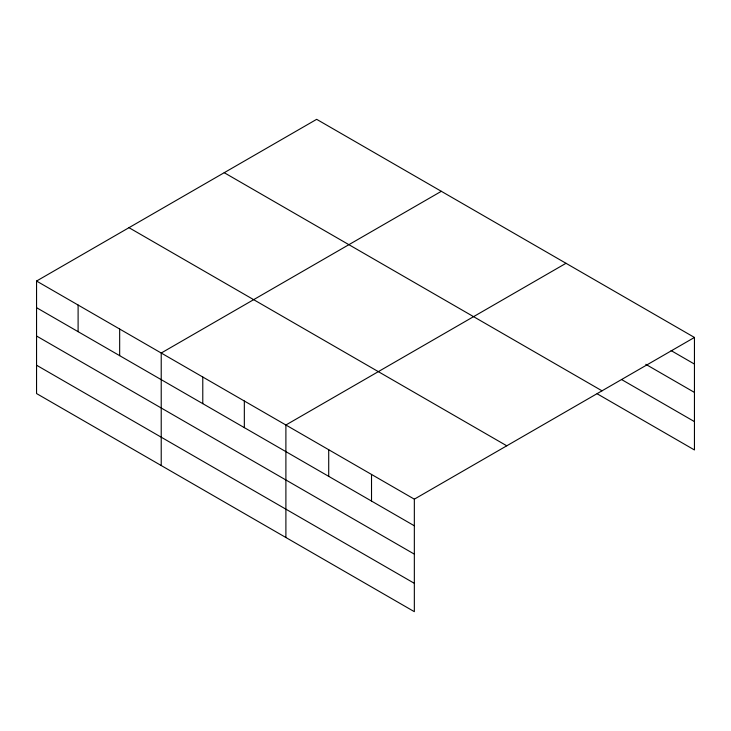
<?xml version="1.0" encoding="UTF-8"?>
<svg xmlns="http://www.w3.org/2000/svg" width="731" height="731" viewBox="0 0 731 731"><rect width="100%" height="100%" fill="white"/><g stroke="black" fill="none" stroke-linecap="round" stroke-linejoin="round"><path stroke-width="1.1" d="M414.34 554.135L414.34 499.163L36.55 281.042L36.55 393.552L414.34 611.673L414.34 554.135L36.55 336.013M597.136 393.771L694.45 449.958L694.45 337.448L316.66 119.327L36.55 281.042M441.332 191.303L161.222 353.027L161.222 465.537M566.004 263.288L285.894 425.003L285.894 537.513M414.34 499.163L694.45 337.448M671.095 350.588L694.45 364.075M645.793 364.321L694.45 392.419M621.469 379.48L694.45 421.613M224.225 172.699L602.015 390.811M128.985 227.679L506.775 445.8M36.55 307.678L414.34 525.79M36.55 365.217L414.34 583.329M371.522 474.446L371.522 501.073M328.712 449.72L328.712 476.356M244.337 401.008L244.337 427.644M202.779 377.013L202.779 403.649M119.665 329.032L119.665 355.659M78.107 305.037L78.107 331.673"/></g></svg>
